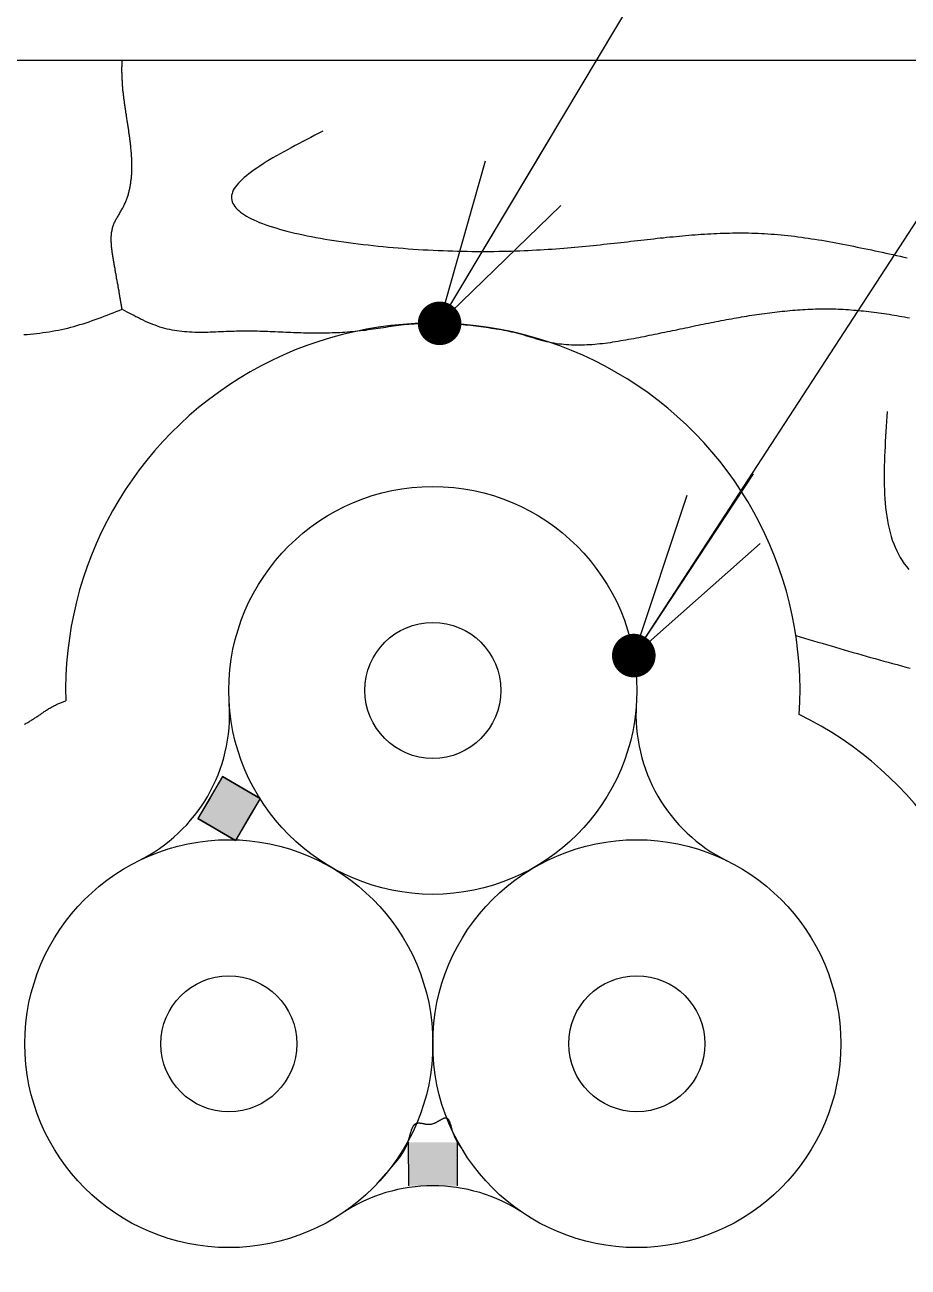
# Model space of a CAD drawing. Extents: x 443 to 1217, y -1921 to -677.
# Drawn here: x 695.22 to 705.76, y -884.67 to -869.84 of the extents above; entities that cross this region are included whole.
import ezdxf

# ---------------------------------------------------------------- set-up
doc = ezdxf.new("R2010")
doc.units = 0
doc.header["$MEASUREMENT"] = 0
doc.layers.get('0').update_dxf_attribs({"linetype": 'CONTINUOUS'})
for name, color, linetype in [('1', 7, 'CONTINUOUS'), ('3', 8, 'CONTINUOUS'), ('5', 7, 'CONTINUOUS'), ('6', 7, 'CONTINUOUS')]:
    doc.layers.add(name, color=color, linetype=linetype)

msp = doc.modelspace()

# ---------------------------------------------------------------- linework, layer by layer
at = {"color": 7, "linetype": 'Continuous'}
for p, q in [((700.171, -873.406), (713.066, -851.784)), ((702.489, -877.373), (714.193, -859.382))]:
    msp.add_line(p, q, dxfattribs=at)
at = {"color": 0}
for p, q in [((700.171, -873.406), (701.501, -871.176)), ((700.171, -873.406), (700.72, -871.466)), ((700.171, -873.406), (701.617, -872.001)), ((702.489, -877.373), (703.918, -875.204)), ((702.489, -877.373), (703.125, -875.459)), ((702.489, -877.373), (703.996, -876.033))]:
    msp.add_line(p, q, dxfattribs=at)
at = {"color": 0, "const_width": 0.26}
for points in [[(700.041, -873.404, 1), (700.301, -873.408, 1), (700.041, -873.404)], [(702.359, -877.365, 1), (702.619, -877.38, 1), (702.359, -877.365)]]:
    msp.add_lwpolyline(points, format="xyb", dxfattribs=at)
at = {"layer": '1', "color": 7}
for p, q in [((696.381, -870.28), (696.382, -870.268)), ((696.379, -870.35), (696.381, -870.338)), ((696.379, -870.362), (696.379, -870.35)), ((696.379, -870.374), (696.379, -870.362)), ((696.379, -870.386), (696.379, -870.374)), ((696.379, -870.397), (696.379, -870.386)), ((696.379, -870.409), (696.379, -870.397)), ((696.381, -870.421), (696.379, -870.409)), ((696.381, -870.291), (696.381, -870.28)), ((696.381, -870.303), (696.381, -870.291)), ((696.381, -870.315), (696.381, -870.303)), ((696.381, -870.327), (696.381, -870.315)), ((696.381, -870.338), (696.381, -870.327)), ((696.381, -870.433), (696.381, -870.421)), ((696.381, -870.445), (696.381, -870.433)), ((696.381, -870.457), (696.381, -870.445)), ((696.382, -870.469), (696.381, -870.457)), ((696.382, -870.48), (696.382, -870.469)), ((696.382, -870.492), (696.382, -870.48)), ((696.383, -870.504), (696.382, -870.492)), ((696.384, -870.516), (696.383, -870.504)), ((696.384, -870.528), (696.384, -870.516)), ((696.385, -870.54), (696.384, -870.528)), ((696.386, -870.552), (696.385, -870.54)), ((696.387, -870.564), (696.386, -870.552)), ((696.387, -870.576), (696.387, -870.564)), ((696.388, -870.588), (696.387, -870.576)), ((696.389, -870.6), (696.388, -870.588)), ((696.39, -870.613), (696.389, -870.6)), ((696.391, -870.625), (696.39, -870.613)), ((696.394, -870.637), (696.391, -870.625)), ((696.395, -870.649), (696.394, -870.637)), ((696.396, -870.661), (696.395, -870.649)), ((696.397, -870.673), (696.396, -870.661)), ((696.399, -870.685), (696.397, -870.673)), ((696.4, -870.697), (696.399, -870.685)), ((696.401, -870.71), (696.4, -870.697)), ((696.403, -870.722), (696.401, -870.71)), ((696.405, -870.734), (696.403, -870.722)), ((696.407, -870.746), (696.405, -870.734)), ((696.408, -870.758), (696.407, -870.746)), ((696.41, -870.771), (696.408, -870.758)), ((696.411, -870.783), (696.41, -870.771)), ((696.413, -870.795), (696.411, -870.783)), ((696.414, -870.807), (696.413, -870.795)), ((696.417, -870.819), (696.414, -870.807)), ((696.419, -870.832), (696.417, -870.819)), ((696.42, -870.844), (696.419, -870.832)), ((696.422, -870.856), (696.42, -870.844)), ((696.424, -870.868), (696.422, -870.856)), ((696.425, -870.881), (696.424, -870.868)), ((696.427, -870.893), (696.425, -870.881)), ((696.43, -870.905), (696.427, -870.893)), ((696.432, -870.917), (696.43, -870.905)), ((696.433, -870.93), (696.432, -870.917)), ((696.435, -870.942), (696.433, -870.93)), ((696.437, -870.954), (696.435, -870.942)), ((696.439, -870.966), (696.437, -870.954)), ((696.44, -870.979), (696.439, -870.966)), ((696.443, -870.991), (696.44, -870.979)), ((696.445, -871.003), (696.443, -870.991)), ((696.447, -871.016), (696.445, -871.003)), ((696.448, -871.028), (696.447, -871.016)), ((696.45, -871.04), (696.448, -871.028)), ((696.452, -871.052), (696.45, -871.04)), ((696.455, -871.065), (696.452, -871.052)), ((696.456, -871.077), (696.455, -871.065)), ((696.458, -871.089), (696.456, -871.077)), ((696.46, -871.101), (696.458, -871.089)), ((696.461, -871.114), (696.46, -871.101)), ((696.463, -871.126), (696.461, -871.114)), ((696.466, -871.138), (696.463, -871.126)), ((696.467, -871.15), (696.466, -871.138)), ((696.469, -871.162), (696.467, -871.15)), ((696.47, -871.175), (696.469, -871.162)), ((698.683, -871.161), (698.635, -871.186)), ((698.731, -871.136), (698.683, -871.161)), ((698.779, -871.111), (698.731, -871.136)), ((696.472, -871.187), (696.47, -871.175)), ((696.473, -871.199), (696.472, -871.187)), ((696.475, -871.211), (696.473, -871.199)), ((696.476, -871.223), (696.475, -871.211)), ((696.479, -871.236), (696.476, -871.223)), ((696.48, -871.248), (696.479, -871.236)), ((696.481, -871.26), (696.48, -871.248)), ((696.482, -871.272), (696.481, -871.26)), ((696.484, -871.284), (696.482, -871.272)), ((696.485, -871.296), (696.484, -871.284)), ((696.486, -871.308), (696.485, -871.296)), ((696.487, -871.32), (696.486, -871.308)), ((698.4, -871.31), (698.354, -871.334)), ((698.446, -871.285), (698.4, -871.31)), ((698.493, -871.26), (698.446, -871.285)), ((698.539, -871.235), (698.493, -871.26)), ((698.587, -871.211), (698.539, -871.235)), ((698.635, -871.186), (698.587, -871.211)), ((696.488, -871.333), (696.487, -871.32)), ((696.49, -871.345), (696.488, -871.333)), ((696.491, -871.357), (696.49, -871.345)), ((696.492, -871.369), (696.491, -871.357)), ((696.493, -871.381), (696.492, -871.369)), ((696.494, -871.393), (696.493, -871.381)), ((696.494, -871.405), (696.494, -871.393)), ((696.495, -871.417), (696.494, -871.405)), ((696.496, -871.429), (696.495, -871.417)), ((696.496, -871.441), (696.496, -871.429)), ((696.497, -871.453), (696.496, -871.441)), ((696.497, -871.464), (696.497, -871.453)), ((698.141, -871.456), (698.101, -871.48)), ((698.182, -871.432), (698.141, -871.456)), ((698.223, -871.408), (698.182, -871.432)), ((698.266, -871.384), (698.223, -871.408)), ((698.31, -871.359), (698.266, -871.384)), ((698.354, -871.334), (698.31, -871.359)), ((696.496, -871.618), (696.497, -871.606)), ((696.498, -871.476), (696.497, -871.464)), ((696.497, -871.594), (696.498, -871.583)), ((696.497, -871.606), (696.497, -871.594)), ((696.498, -871.488), (696.498, -871.476)), ((696.498, -871.5), (696.498, -871.488)), ((696.498, -871.512), (696.498, -871.5)), ((696.498, -871.524), (696.498, -871.512)), ((696.498, -871.536), (696.498, -871.524)), ((696.498, -871.547), (696.498, -871.536)), ((696.498, -871.559), (696.498, -871.547)), ((696.498, -871.571), (696.498, -871.559)), ((696.498, -871.583), (696.498, -871.571)), ((697.925, -871.598), (697.894, -871.622)), ((697.956, -871.575), (697.925, -871.598)), ((697.991, -871.552), (697.956, -871.575)), ((698.026, -871.528), (697.991, -871.552)), ((698.063, -871.504), (698.026, -871.528)), ((698.101, -871.48), (698.063, -871.504)), ((696.479, -871.766), (696.481, -871.755)), ((696.481, -871.755), (696.483, -871.743)), ((696.483, -871.743), (696.484, -871.732)), ((696.484, -871.732), (696.486, -871.72)), ((696.486, -871.72), (696.487, -871.709)), ((696.487, -871.709), (696.49, -871.698)), ((696.49, -871.698), (696.491, -871.686)), ((696.491, -871.686), (696.492, -871.675)), ((696.492, -871.675), (696.493, -871.663)), ((696.493, -871.663), (696.494, -871.651)), ((696.494, -871.651), (696.495, -871.64)), ((696.495, -871.64), (696.496, -871.628)), ((696.496, -871.628), (696.496, -871.618)), ((697.75, -871.755), (697.734, -871.776)), ((697.769, -871.733), (697.75, -871.755)), ((697.79, -871.711), (697.769, -871.733)), ((697.813, -871.69), (697.79, -871.711)), ((697.838, -871.667), (697.813, -871.69)), ((697.865, -871.644), (697.838, -871.667)), ((697.894, -871.622), (697.865, -871.644)), ((696.442, -871.909), (696.445, -871.898)), ((696.445, -871.898), (696.448, -871.887)), ((696.448, -871.887), (696.452, -871.876)), ((696.452, -871.876), (696.456, -871.865)), ((696.456, -871.865), (696.458, -871.854)), ((696.458, -871.854), (696.461, -871.843)), ((696.461, -871.843), (696.464, -871.832)), ((696.464, -871.832), (696.467, -871.821)), ((696.467, -871.821), (696.47, -871.81)), ((696.47, -871.81), (696.472, -871.8)), ((696.472, -871.8), (696.474, -871.788)), ((696.474, -871.788), (696.476, -871.777)), ((696.476, -871.777), (696.479, -871.766)), ((697.688, -871.879), (697.686, -871.899)), ((697.686, -871.899), (697.687, -871.917)), ((697.693, -871.858), (697.688, -871.879)), ((697.699, -871.839), (697.693, -871.858)), ((697.708, -871.818), (697.699, -871.839)), ((697.72, -871.797), (697.708, -871.818)), ((697.734, -871.776), (697.72, -871.797)), ((696.374, -872.056), (696.379, -872.046)), ((696.379, -872.046), (696.385, -872.036)), ((696.385, -872.036), (696.391, -872.025)), ((696.391, -872.025), (696.396, -872.015)), ((696.396, -872.015), (696.401, -872.004)), ((696.401, -872.004), (696.407, -871.994)), ((696.407, -871.994), (696.411, -871.984)), ((696.411, -871.984), (696.417, -871.973)), ((696.417, -871.973), (696.421, -871.962)), ((696.421, -871.962), (696.425, -871.952)), ((696.425, -871.952), (696.43, -871.941)), ((696.43, -871.941), (696.434, -871.93)), ((696.434, -871.93), (696.437, -871.919)), ((696.437, -871.919), (696.442, -871.909)), ((697.687, -871.917), (697.691, -871.937)), ((697.691, -871.937), (697.696, -871.955)), ((697.696, -871.955), (697.704, -871.974)), ((697.704, -871.974), (697.713, -871.992)), ((697.713, -871.992), (697.725, -872.01)), ((697.725, -872.01), (697.74, -872.027)), ((697.74, -872.027), (697.756, -872.045)), ((697.756, -872.045), (697.774, -872.061)), ((696.287, -872.21), (696.291, -872.2)), ((696.291, -872.2), (696.297, -872.189)), ((696.297, -872.189), (696.302, -872.179)), ((696.302, -872.179), (696.308, -872.168)), ((696.308, -872.168), (696.313, -872.158)), ((696.313, -872.158), (696.32, -872.147)), ((696.32, -872.147), (696.325, -872.137)), ((696.325, -872.137), (696.332, -872.128)), ((696.332, -872.128), (696.337, -872.117)), ((696.337, -872.117), (696.344, -872.107)), ((696.344, -872.107), (696.35, -872.097)), ((696.35, -872.097), (696.355, -872.086)), ((696.355, -872.086), (696.362, -872.076)), ((696.362, -872.076), (696.367, -872.067)), ((696.367, -872.067), (696.374, -872.056)), ((697.774, -872.061), (697.795, -872.079)), ((697.795, -872.079), (697.817, -872.095)), ((697.817, -872.095), (697.841, -872.111)), ((697.841, -872.111), (697.867, -872.127)), ((697.867, -872.127), (697.894, -872.142)), ((697.894, -872.142), (697.924, -872.157)), ((697.924, -872.157), (697.955, -872.172)), ((697.955, -872.172), (697.988, -872.186)), ((697.988, -872.186), (698.022, -872.201)), ((698.022, -872.201), (698.058, -872.215)), ((696.253, -872.355), (696.254, -872.343)), ((696.254, -872.343), (696.255, -872.333)), ((696.255, -872.333), (696.256, -872.321)), ((696.256, -872.321), (696.258, -872.31)), ((696.258, -872.31), (696.261, -872.298)), ((696.261, -872.298), (696.263, -872.287)), ((696.263, -872.287), (696.265, -872.276)), ((696.265, -872.276), (696.268, -872.265)), ((696.268, -872.265), (696.272, -872.254)), ((696.272, -872.254), (696.275, -872.242)), ((696.275, -872.242), (696.278, -872.231)), ((696.278, -872.231), (696.282, -872.221)), ((696.282, -872.221), (696.287, -872.21)), ((698.058, -872.215), (698.095, -872.229)), ((698.095, -872.229), (698.134, -872.242)), ((698.134, -872.242), (698.174, -872.255)), ((698.174, -872.255), (698.216, -872.268)), ((698.216, -872.268), (698.258, -872.281)), ((698.258, -872.281), (698.303, -872.293)), ((698.303, -872.293), (698.348, -872.305)), ((698.348, -872.305), (698.395, -872.317)), ((698.395, -872.317), (698.443, -872.328)), ((698.443, -872.328), (698.49, -872.339)), ((698.49, -872.339), (698.541, -872.35)), ((698.541, -872.35), (698.592, -872.361)), ((703.183, -872.351), (703.22, -872.349)), ((703.22, -872.349), (703.257, -872.346)), ((703.257, -872.346), (703.295, -872.343)), ((703.295, -872.343), (703.333, -872.34)), ((703.333, -872.34), (703.37, -872.338)), ((703.37, -872.338), (703.407, -872.336)), ((703.407, -872.336), (703.445, -872.335)), ((703.445, -872.335), (703.482, -872.333)), ((703.482, -872.333), (703.519, -872.331)), ((703.519, -872.331), (703.557, -872.329)), ((703.557, -872.329), (703.594, -872.328)), ((703.594, -872.328), (703.632, -872.328)), ((703.632, -872.328), (703.669, -872.327)), ((703.669, -872.327), (703.707, -872.327)), ((703.707, -872.327), (703.746, -872.326)), ((703.746, -872.326), (703.783, -872.327)), ((703.783, -872.327), (703.821, -872.327)), ((703.821, -872.327), (703.859, -872.327)), ((703.859, -872.327), (703.897, -872.328)), ((703.897, -872.328), (703.935, -872.329)), ((703.935, -872.329), (703.973, -872.331)), ((703.973, -872.331), (704.013, -872.333)), ((704.013, -872.333), (704.051, -872.335)), ((704.051, -872.335), (704.09, -872.337)), ((704.09, -872.337), (704.129, -872.34)), ((704.129, -872.34), (704.168, -872.342)), ((704.168, -872.342), (704.208, -872.346)), ((704.208, -872.346), (704.247, -872.35)), ((704.247, -872.35), (704.287, -872.353)), ((696.251, -872.39), (696.252, -872.379)), ((696.251, -872.402), (696.251, -872.39)), ((696.251, -872.414), (696.251, -872.402)), ((696.252, -872.426), (696.251, -872.414)), ((696.252, -872.367), (696.253, -872.355)), ((696.252, -872.379), (696.252, -872.367)), ((696.252, -872.438), (696.252, -872.426)), ((696.253, -872.45), (696.252, -872.438)), ((696.253, -872.462), (696.253, -872.45)), ((696.254, -872.474), (696.253, -872.462)), ((696.255, -872.486), (696.254, -872.474)), ((696.256, -872.498), (696.255, -872.486)), ((696.257, -872.51), (696.256, -872.498)), ((698.592, -872.361), (698.643, -872.371)), ((698.643, -872.371), (698.695, -872.38)), ((698.695, -872.38), (698.749, -872.39)), ((698.749, -872.39), (698.803, -872.4)), ((698.803, -872.4), (698.858, -872.409)), ((698.858, -872.409), (698.913, -872.418)), ((698.913, -872.418), (698.97, -872.426)), ((698.97, -872.426), (699.027, -872.434)), ((699.027, -872.434), (699.083, -872.443)), ((699.083, -872.443), (699.141, -872.45)), ((699.141, -872.45), (699.2, -872.457)), ((699.2, -872.457), (699.259, -872.464)), ((699.259, -872.464), (699.318, -872.471)), ((699.318, -872.471), (699.376, -872.477)), ((699.376, -872.477), (699.436, -872.484)), ((699.436, -872.484), (699.496, -872.489)), ((699.496, -872.489), (699.556, -872.495)), ((699.556, -872.495), (699.616, -872.5)), ((701.741, -872.5), (701.785, -872.497)), ((701.785, -872.497), (701.83, -872.493)), ((701.83, -872.493), (701.873, -872.489)), ((701.873, -872.489), (701.916, -872.485)), ((701.916, -872.485), (701.959, -872.481)), ((701.959, -872.481), (702.002, -872.476)), ((702.002, -872.476), (702.044, -872.472)), ((702.044, -872.472), (702.087, -872.468)), ((702.087, -872.468), (702.128, -872.463)), ((702.128, -872.463), (702.17, -872.459)), ((702.17, -872.459), (702.211, -872.455)), ((702.211, -872.455), (702.253, -872.45)), ((702.253, -872.45), (702.293, -872.445)), ((702.293, -872.445), (702.333, -872.44)), ((702.333, -872.44), (702.374, -872.436)), ((702.374, -872.436), (702.414, -872.432)), ((702.414, -872.432), (702.454, -872.427)), ((702.454, -872.427), (702.493, -872.423)), ((702.493, -872.423), (702.533, -872.418)), ((702.533, -872.418), (702.572, -872.413)), ((702.572, -872.413), (702.611, -872.409)), ((702.611, -872.409), (702.65, -872.404)), ((702.65, -872.404), (702.69, -872.4)), ((702.69, -872.4), (702.728, -872.396)), ((702.728, -872.396), (702.766, -872.391)), ((702.766, -872.391), (702.805, -872.387)), ((702.805, -872.387), (702.843, -872.384)), ((702.843, -872.384), (702.881, -872.379)), ((702.881, -872.379), (702.92, -872.375)), ((702.92, -872.375), (702.957, -872.372)), ((702.957, -872.372), (702.995, -872.368)), ((702.995, -872.368), (703.033, -872.364)), ((703.033, -872.364), (703.07, -872.361)), ((703.07, -872.361), (703.108, -872.358)), ((703.108, -872.358), (703.145, -872.354)), ((703.145, -872.354), (703.183, -872.351)), ((704.287, -872.353), (704.326, -872.358)), ((704.326, -872.358), (704.367, -872.362)), ((704.367, -872.362), (704.407, -872.367)), ((704.407, -872.367), (704.447, -872.372)), ((704.447, -872.372), (704.489, -872.377)), ((704.489, -872.377), (704.529, -872.384)), ((704.529, -872.384), (704.571, -872.389)), ((704.571, -872.389), (704.611, -872.396)), ((704.611, -872.396), (704.652, -872.402)), ((704.652, -872.402), (704.694, -872.409)), ((704.694, -872.409), (704.735, -872.415)), ((704.735, -872.415), (704.777, -872.423)), ((704.777, -872.423), (704.818, -872.43)), ((704.818, -872.43), (704.86, -872.437)), ((704.86, -872.437), (704.902, -872.445)), ((704.902, -872.445), (704.944, -872.452)), ((704.944, -872.452), (704.986, -872.461)), ((704.986, -872.461), (705.028, -872.469)), ((705.028, -872.469), (705.071, -872.477)), ((705.071, -872.477), (705.113, -872.486)), ((705.113, -872.486), (705.155, -872.495)), ((705.155, -872.495), (705.197, -872.504)), ((696.26, -872.523), (696.257, -872.51)), ((696.261, -872.535), (696.26, -872.523)), ((696.263, -872.547), (696.261, -872.535)), ((696.264, -872.559), (696.263, -872.547)), ((696.266, -872.571), (696.264, -872.559)), ((696.267, -872.583), (696.266, -872.571)), ((696.269, -872.595), (696.267, -872.583)), ((696.272, -872.608), (696.269, -872.595)), ((696.274, -872.62), (696.272, -872.608)), ((696.276, -872.632), (696.274, -872.62)), ((696.278, -872.644), (696.276, -872.632)), ((696.28, -872.656), (696.278, -872.644)), ((699.616, -872.5), (699.676, -872.506)), ((699.676, -872.506), (699.736, -872.51)), ((699.736, -872.51), (699.796, -872.515)), ((699.796, -872.515), (699.856, -872.519)), ((699.856, -872.519), (699.916, -872.523)), ((699.916, -872.523), (699.976, -872.527)), ((699.976, -872.527), (700.036, -872.53)), ((700.036, -872.53), (700.095, -872.533)), ((700.095, -872.533), (700.154, -872.535)), ((700.154, -872.535), (700.212, -872.538)), ((700.212, -872.538), (700.271, -872.541)), ((700.271, -872.541), (700.329, -872.542)), ((700.329, -872.542), (700.386, -872.544)), ((700.386, -872.544), (700.442, -872.545)), ((700.442, -872.545), (700.499, -872.546)), ((700.499, -872.546), (700.555, -872.547)), ((700.555, -872.547), (700.609, -872.547)), ((700.609, -872.547), (700.664, -872.547)), ((700.664, -872.547), (700.717, -872.547)), ((700.717, -872.547), (700.77, -872.547)), ((700.77, -872.547), (700.824, -872.547)), ((700.824, -872.547), (700.876, -872.546)), ((700.876, -872.546), (700.928, -872.545)), ((700.928, -872.545), (700.98, -872.544)), ((700.98, -872.544), (701.03, -872.543)), ((701.03, -872.543), (701.081, -872.541)), ((701.081, -872.541), (701.13, -872.54)), ((701.13, -872.54), (701.18, -872.537)), ((701.18, -872.537), (701.229, -872.535)), ((701.229, -872.535), (701.277, -872.533)), ((701.277, -872.533), (701.326, -872.53)), ((701.326, -872.53), (701.373, -872.528)), ((701.373, -872.528), (701.421, -872.524)), ((701.421, -872.524), (701.468, -872.521)), ((701.468, -872.521), (701.515, -872.519)), ((701.515, -872.519), (701.56, -872.516)), ((701.56, -872.516), (701.606, -872.511)), ((701.606, -872.511), (701.652, -872.508)), ((701.652, -872.508), (701.697, -872.505)), ((701.697, -872.505), (701.741, -872.5)), ((705.197, -872.504), (705.24, -872.512)), ((705.24, -872.512), (705.283, -872.521)), ((705.283, -872.521), (705.326, -872.53)), ((705.326, -872.53), (705.368, -872.54)), ((705.368, -872.54), (705.411, -872.548)), ((705.411, -872.548), (705.453, -872.558)), ((705.453, -872.558), (705.497, -872.567)), ((705.497, -872.567), (705.539, -872.577)), ((705.539, -872.577), (705.582, -872.586)), ((705.582, -872.586), (705.626, -872.595)), ((705.626, -872.595), (705.668, -872.605)), ((705.668, -872.605), (705.712, -872.615)), ((705.712, -872.615), (705.754, -872.625)), ((696.281, -872.668), (696.28, -872.656)), ((696.284, -872.68), (696.281, -872.668)), ((696.286, -872.692), (696.284, -872.68)), ((696.288, -872.704), (696.286, -872.692)), ((696.29, -872.716), (696.288, -872.704)), ((696.292, -872.728), (696.29, -872.716)), ((696.294, -872.74), (696.292, -872.728)), ((696.297, -872.752), (696.294, -872.74)), ((696.299, -872.764), (696.297, -872.752)), ((696.3, -872.775), (696.299, -872.764)), ((696.302, -872.787), (696.3, -872.775)), ((696.304, -872.799), (696.302, -872.787)), ((696.306, -872.811), (696.304, -872.799)), ((696.309, -872.823), (696.306, -872.811)), ((696.311, -872.834), (696.309, -872.823)), ((696.313, -872.846), (696.311, -872.834)), ((696.315, -872.858), (696.313, -872.846)), ((696.316, -872.87), (696.315, -872.858)), ((696.318, -872.881), (696.316, -872.87)), ((696.321, -872.893), (696.318, -872.881)), ((696.323, -872.905), (696.321, -872.893)), ((696.325, -872.916), (696.323, -872.905)), ((696.327, -872.928), (696.325, -872.916)), ((696.329, -872.94), (696.327, -872.928)), ((696.332, -872.95), (696.329, -872.94)), ((696.333, -872.962), (696.332, -872.95)), ((696.335, -872.973), (696.333, -872.962)), ((696.337, -872.985), (696.335, -872.973)), ((696.339, -872.996), (696.337, -872.985)), ((696.341, -873.008), (696.339, -872.996)), ((696.344, -873.019), (696.341, -873.008)), ((696.345, -873.031), (696.344, -873.019)), ((696.347, -873.043), (696.345, -873.031)), ((696.349, -873.054), (696.347, -873.043)), ((696.351, -873.066), (696.349, -873.054)), ((696.353, -873.077), (696.351, -873.066)), ((696.355, -873.089), (696.353, -873.077)), ((696.358, -873.1), (696.355, -873.089)), ((696.346, -873.251), (696.382, -873.236)), ((696.359, -873.111), (696.358, -873.1)), ((696.361, -873.123), (696.359, -873.111)), ((696.363, -873.134), (696.361, -873.123)), ((696.365, -873.146), (696.363, -873.134)), ((696.367, -873.156), (696.365, -873.146)), ((696.37, -873.168), (696.367, -873.156)), ((696.371, -873.179), (696.37, -873.168)), ((696.373, -873.191), (696.371, -873.179)), ((696.375, -873.202), (696.373, -873.191)), ((696.377, -873.214), (696.375, -873.202)), ((696.379, -873.225), (696.377, -873.214)), ((696.382, -873.236), (696.379, -873.225)), ((696.382, -873.236), (696.409, -873.251)), ((704.504, -873.241), (704.535, -873.24)), ((704.535, -873.24), (704.565, -873.238)), ((704.565, -873.238), (704.595, -873.237)), ((704.595, -873.237), (704.625, -873.236)), ((704.625, -873.236), (704.656, -873.235)), ((704.656, -873.235), (704.686, -873.234)), ((704.686, -873.234), (704.717, -873.234)), ((704.717, -873.234), (704.747, -873.234)), ((704.747, -873.234), (704.777, -873.233)), ((704.777, -873.233), (704.807, -873.234)), ((704.807, -873.234), (704.838, -873.234)), ((704.838, -873.234), (704.868, -873.234)), ((704.868, -873.234), (704.899, -873.235)), ((704.899, -873.235), (704.929, -873.236)), ((704.929, -873.236), (704.959, -873.237)), ((704.959, -873.237), (704.989, -873.238)), ((704.989, -873.238), (705.02, -873.24)), ((705.02, -873.24), (705.05, -873.243)), ((695.951, -873.399), (695.987, -873.387)), ((695.987, -873.387), (696.023, -873.374)), ((696.023, -873.374), (696.059, -873.362)), ((696.059, -873.362), (696.095, -873.348)), ((696.095, -873.348), (696.131, -873.335)), ((696.131, -873.335), (696.167, -873.322)), ((696.167, -873.322), (696.203, -873.308)), ((696.203, -873.308), (696.239, -873.294)), ((696.239, -873.294), (696.274, -873.28)), ((696.274, -873.28), (696.31, -873.265)), ((696.31, -873.265), (696.346, -873.251)), ((696.409, -873.251), (696.436, -873.267)), ((696.436, -873.267), (696.463, -873.282)), ((696.463, -873.282), (696.492, -873.296)), ((696.492, -873.296), (696.519, -873.31)), ((696.519, -873.31), (696.546, -873.325)), ((696.546, -873.325), (696.575, -873.338)), ((696.575, -873.338), (696.602, -873.353)), ((696.602, -873.353), (696.63, -873.366)), ((696.63, -873.366), (696.658, -873.379)), ((696.658, -873.379), (696.686, -873.392)), ((703.442, -873.392), (703.472, -873.385)), ((703.472, -873.385), (703.503, -873.38)), ((703.503, -873.38), (703.533, -873.374)), ((703.533, -873.374), (703.564, -873.368)), ((703.564, -873.368), (703.594, -873.362)), ((703.594, -873.362), (703.625, -873.357)), ((703.625, -873.357), (703.655, -873.352)), ((703.655, -873.352), (703.686, -873.346)), ((703.686, -873.346), (703.716, -873.341)), ((703.716, -873.341), (703.746, -873.335)), ((703.746, -873.335), (703.776, -873.33)), ((703.776, -873.33), (703.807, -873.325)), ((703.807, -873.325), (703.837, -873.32)), ((703.837, -873.32), (703.868, -873.314)), ((703.868, -873.314), (703.898, -873.31)), ((703.898, -873.31), (703.929, -873.306)), ((703.929, -873.306), (703.958, -873.3)), ((703.958, -873.3), (703.989, -873.296)), ((703.989, -873.296), (704.019, -873.292)), ((704.019, -873.292), (704.05, -873.287)), ((704.05, -873.287), (704.08, -873.284)), ((704.08, -873.284), (704.111, -873.28)), ((704.111, -873.28), (704.14, -873.276)), ((704.14, -873.276), (704.171, -873.272)), ((704.171, -873.272), (704.201, -873.269)), ((704.201, -873.269), (704.232, -873.265)), ((704.232, -873.265), (704.262, -873.262)), ((704.262, -873.262), (704.292, -873.259)), ((704.292, -873.259), (704.322, -873.256)), ((704.322, -873.256), (704.353, -873.253)), ((704.353, -873.253), (704.383, -873.25)), ((704.383, -873.25), (704.414, -873.248)), ((704.414, -873.248), (704.443, -873.246)), ((704.443, -873.246), (704.474, -873.244)), ((704.474, -873.244), (704.504, -873.241)), ((705.05, -873.243), (705.081, -873.245)), ((705.081, -873.245), (705.111, -873.247)), ((705.111, -873.247), (705.142, -873.249)), ((705.142, -873.249), (705.172, -873.251)), ((705.172, -873.251), (705.203, -873.255)), ((705.203, -873.255), (705.232, -873.258)), ((705.232, -873.258), (705.263, -873.261)), ((705.263, -873.261), (705.293, -873.264)), ((705.293, -873.264), (705.324, -873.269)), ((705.324, -873.269), (705.354, -873.272)), ((705.354, -873.272), (705.385, -873.276)), ((705.385, -873.276), (705.415, -873.281)), ((705.415, -873.281), (705.446, -873.285)), ((705.446, -873.285), (705.476, -873.289)), ((705.476, -873.289), (705.507, -873.294)), ((705.507, -873.294), (705.537, -873.298)), ((705.537, -873.298), (705.568, -873.304)), ((705.568, -873.304), (705.598, -873.309)), ((705.598, -873.309), (705.629, -873.313)), ((705.629, -873.313), (705.659, -873.319)), ((705.659, -873.319), (705.69, -873.324)), ((705.69, -873.324), (705.72, -873.33)), ((705.72, -873.33), (705.751, -873.335)), ((705.751, -873.335), (705.781, -873.342)), ((695.247, -873.539), (695.284, -873.535)), ((695.284, -873.535), (695.322, -873.531)), ((695.322, -873.531), (695.36, -873.527)), ((695.36, -873.527), (695.398, -873.523)), ((695.398, -873.523), (695.436, -873.517)), ((695.436, -873.517), (695.473, -873.513)), ((695.473, -873.513), (695.51, -873.506)), ((695.51, -873.506), (695.547, -873.5)), ((695.547, -873.5), (695.585, -873.493)), ((695.585, -873.493), (695.622, -873.487)), ((695.622, -873.487), (695.659, -873.479)), ((695.659, -873.479), (695.695, -873.47)), ((695.695, -873.47), (695.732, -873.462)), ((695.732, -873.462), (695.769, -873.453)), ((695.769, -873.453), (695.805, -873.443)), ((695.805, -873.443), (695.842, -873.433)), ((695.842, -873.433), (695.878, -873.422)), ((695.878, -873.422), (695.915, -873.411)), ((695.915, -873.411), (695.951, -873.399)), ((696.686, -873.392), (696.714, -873.404)), ((696.714, -873.404), (696.742, -873.415)), ((696.742, -873.415), (696.771, -873.426)), ((696.771, -873.426), (696.8, -873.437)), ((696.8, -873.437), (696.828, -873.446)), ((696.828, -873.446), (696.858, -873.455)), ((696.858, -873.455), (696.886, -873.463)), ((696.886, -873.463), (696.916, -873.47)), ((696.916, -873.47), (696.945, -873.477)), ((696.945, -873.477), (696.975, -873.482)), ((696.975, -873.482), (697.005, -873.488)), ((697.005, -873.488), (697.034, -873.492)), ((697.034, -873.492), (697.065, -873.496)), ((697.065, -873.496), (697.095, -873.5)), ((697.095, -873.5), (697.126, -873.503)), ((697.126, -873.503), (697.155, -873.505)), ((697.155, -873.505), (697.187, -873.506)), ((697.187, -873.506), (697.218, -873.508)), ((697.218, -873.508), (697.248, -873.51)), ((697.248, -873.51), (697.279, -873.51)), ((697.279, -873.51), (697.31, -873.51)), ((697.31, -873.51), (697.341, -873.51)), ((697.341, -873.51), (697.372, -873.51)), ((697.372, -873.51), (697.403, -873.51)), ((697.403, -873.51), (697.434, -873.508)), ((697.434, -873.508), (697.466, -873.507)), ((697.466, -873.507), (697.497, -873.506)), ((697.497, -873.506), (697.528, -873.505)), ((697.528, -873.505), (697.56, -873.504)), ((697.56, -873.504), (697.591, -873.503)), ((697.591, -873.503), (697.622, -873.501)), ((697.622, -873.501), (697.653, -873.5)), ((697.653, -873.5), (697.685, -873.499)), ((697.685, -873.499), (697.717, -873.498)), ((697.717, -873.498), (697.747, -873.496)), ((697.747, -873.496), (697.779, -873.496)), ((697.779, -873.496), (697.809, -873.495)), ((697.809, -873.495), (697.841, -873.495)), ((697.841, -873.495), (697.871, -873.495)), ((697.871, -873.495), (697.903, -873.495)), ((697.903, -873.495), (697.934, -873.495)), ((697.934, -873.495), (697.965, -873.496)), ((697.965, -873.496), (697.996, -873.496)), ((697.996, -873.496), (698.026, -873.498)), ((698.026, -873.498), (698.058, -873.499)), ((698.058, -873.499), (698.088, -873.5)), ((698.088, -873.5), (698.119, -873.501)), ((698.119, -873.501), (698.149, -873.502)), ((698.149, -873.502), (698.18, -873.503)), ((698.18, -873.503), (698.21, -873.504)), ((698.21, -873.504), (698.242, -873.506)), ((698.242, -873.506), (698.272, -873.507)), ((698.272, -873.507), (698.303, -873.508)), ((698.303, -873.508), (698.334, -873.51)), ((698.334, -873.51), (698.364, -873.512)), ((698.364, -873.512), (698.395, -873.513)), ((698.395, -873.513), (698.425, -873.514)), ((698.425, -873.514), (698.457, -873.515)), ((698.457, -873.515), (698.487, -873.516)), ((698.487, -873.516), (698.518, -873.517)), ((698.518, -873.517), (698.548, -873.518)), ((698.548, -873.518), (698.579, -873.518)), ((698.579, -873.518), (698.61, -873.519)), ((698.61, -873.519), (698.641, -873.519)), ((698.641, -873.519), (698.671, -873.52)), ((698.671, -873.52), (698.702, -873.52)), ((698.702, -873.52), (698.733, -873.52)), ((698.733, -873.52), (698.764, -873.52)), ((698.764, -873.52), (698.795, -873.519)), ((698.795, -873.519), (698.825, -873.519)), ((698.825, -873.519), (698.857, -873.518)), ((698.857, -873.518), (698.887, -873.517)), ((698.887, -873.517), (698.918, -873.516)), ((698.918, -873.516), (698.948, -873.515)), ((698.948, -873.515), (698.98, -873.514)), ((698.98, -873.514), (699.01, -873.512)), ((699.01, -873.512), (699.041, -873.51)), ((699.041, -873.51), (699.071, -873.507)), ((699.071, -873.507), (699.103, -873.505)), ((699.103, -873.505), (699.133, -873.502)), ((699.133, -873.502), (699.164, -873.5)), ((699.164, -873.5), (699.194, -873.496)), ((699.194, -873.496), (699.225, -873.493)), ((699.225, -873.493), (699.256, -873.489)), ((699.256, -873.489), (699.286, -873.486)), ((699.286, -873.486), (699.317, -873.481)), ((699.317, -873.481), (699.347, -873.477)), ((699.347, -873.477), (699.378, -873.472)), ((699.378, -873.472), (699.408, -873.468)), ((699.408, -873.468), (699.439, -873.464)), ((699.439, -873.464), (699.469, -873.458)), ((699.469, -873.458), (699.5, -873.454)), ((699.5, -873.454), (699.53, -873.45)), ((699.53, -873.45), (699.561, -873.445)), ((699.561, -873.445), (699.591, -873.441)), ((699.591, -873.441), (699.622, -873.437)), ((699.622, -873.437), (699.652, -873.432)), ((699.652, -873.432), (699.683, -873.429)), ((699.683, -873.429), (699.713, -873.425)), ((699.713, -873.425), (699.744, -873.421)), ((699.744, -873.421), (699.774, -873.418)), ((699.774, -873.418), (699.805, -873.416)), ((699.805, -873.416), (699.835, -873.414)), ((699.835, -873.414), (699.866, -873.411)), ((699.866, -873.411), (699.897, -873.409)), ((699.897, -873.409), (699.928, -873.408)), ((699.928, -873.408), (699.958, -873.407)), ((699.958, -873.407), (699.989, -873.406)), ((699.989, -873.406), (700.021, -873.406)), ((700.021, -873.406), (700.051, -873.406)), ((700.051, -873.406), (700.082, -873.406)), ((700.082, -873.406), (700.112, -873.406)), ((700.112, -873.406), (700.144, -873.406)), ((700.144, -873.406), (700.174, -873.407)), ((700.174, -873.407), (700.205, -873.407)), ((700.205, -873.407), (700.235, -873.408)), ((700.235, -873.408), (700.267, -873.409)), ((700.267, -873.409), (700.297, -873.41)), ((700.297, -873.41), (700.328, -873.413)), ((700.328, -873.413), (700.358, -873.414)), ((700.358, -873.414), (700.389, -873.416)), ((700.389, -873.416), (700.421, -873.418)), ((700.421, -873.418), (700.451, -873.42)), ((700.451, -873.42), (700.482, -873.423)), ((700.482, -873.423), (700.512, -873.426)), ((700.512, -873.426), (700.543, -873.429)), ((700.543, -873.429), (700.573, -873.432)), ((700.573, -873.432), (700.604, -873.437)), ((700.604, -873.437), (700.634, -873.44)), ((700.634, -873.44), (700.665, -873.444)), ((700.665, -873.444), (700.695, -873.447)), ((700.695, -873.447), (700.726, -873.452)), ((700.726, -873.452), (700.756, -873.457)), ((700.756, -873.457), (700.787, -873.462)), ((700.787, -873.462), (700.817, -873.466)), ((700.817, -873.466), (700.848, -873.471)), ((700.848, -873.471), (700.878, -873.476)), ((700.878, -873.476), (700.909, -873.481)), ((700.909, -873.481), (700.938, -873.488)), ((700.938, -873.488), (700.969, -873.493)), ((700.969, -873.493), (700.999, -873.5)), ((700.999, -873.5), (701.029, -873.506)), ((701.029, -873.506), (701.059, -873.513)), ((701.059, -873.513), (701.089, -873.52)), ((701.089, -873.52), (701.119, -873.528)), ((701.119, -873.528), (701.149, -873.537)), ((701.149, -873.537), (701.178, -873.545)), ((702.706, -873.543), (702.736, -873.537)), ((702.736, -873.537), (702.767, -873.53)), ((702.767, -873.53), (702.799, -873.524)), ((702.799, -873.524), (702.829, -873.517)), ((702.829, -873.517), (702.86, -873.512)), ((702.86, -873.512), (702.89, -873.505)), ((702.89, -873.505), (702.922, -873.499)), ((702.922, -873.499), (702.952, -873.492)), ((702.952, -873.492), (702.983, -873.486)), ((702.983, -873.486), (703.013, -873.479)), ((703.013, -873.479), (703.044, -873.472)), ((703.044, -873.472), (703.074, -873.466)), ((703.074, -873.466), (703.106, -873.46)), ((703.106, -873.46), (703.136, -873.454)), ((703.136, -873.454), (703.167, -873.447)), ((703.167, -873.447), (703.197, -873.441)), ((703.197, -873.441), (703.228, -873.434)), ((703.228, -873.434), (703.258, -873.429)), ((703.258, -873.429), (703.289, -873.422)), ((703.289, -873.422), (703.319, -873.416)), ((703.319, -873.416), (703.35, -873.41)), ((703.35, -873.41), (703.381, -873.404)), ((703.381, -873.404), (703.411, -873.397)), ((703.411, -873.397), (703.442, -873.392)), ((695.209, -873.541), (695.247, -873.539)), ((701.178, -873.545), (701.207, -873.554)), ((701.207, -873.554), (701.238, -873.563)), ((701.238, -873.563), (701.267, -873.572)), ((701.267, -873.572), (701.297, -873.58)), ((701.297, -873.58), (701.326, -873.59)), ((701.326, -873.59), (701.356, -873.598)), ((701.356, -873.598), (701.385, -873.607)), ((701.385, -873.607), (701.414, -873.614)), ((701.414, -873.614), (701.445, -873.622)), ((701.445, -873.622), (701.474, -873.628)), ((701.474, -873.628), (701.504, -873.634)), ((701.504, -873.634), (701.534, -873.639)), ((701.534, -873.639), (701.564, -873.645)), ((701.564, -873.645), (701.594, -873.649)), ((701.594, -873.649), (701.625, -873.652)), ((701.625, -873.652), (701.654, -873.656)), ((701.654, -873.656), (701.685, -873.658)), ((701.685, -873.658), (701.715, -873.66)), ((701.715, -873.66), (701.746, -873.661)), ((701.746, -873.661), (701.776, -873.662)), ((701.776, -873.662), (701.807, -873.662)), ((701.807, -873.662), (701.837, -873.662)), ((701.837, -873.662), (701.869, -873.662)), ((701.869, -873.662), (701.899, -873.661)), ((701.899, -873.661), (701.93, -873.66)), ((701.93, -873.66), (701.96, -873.659)), ((701.96, -873.659), (701.992, -873.657)), ((701.992, -873.657), (702.023, -873.653)), ((702.023, -873.653), (702.053, -873.651)), ((702.053, -873.651), (702.085, -873.648)), ((702.085, -873.648), (702.115, -873.645)), ((702.115, -873.645), (702.147, -873.641)), ((702.147, -873.641), (702.177, -873.637)), ((702.177, -873.637), (702.209, -873.633)), ((702.209, -873.633), (702.239, -873.628)), ((702.239, -873.628), (702.271, -873.624)), ((702.271, -873.624), (702.302, -873.619)), ((702.302, -873.619), (702.333, -873.613)), ((702.333, -873.613), (702.364, -873.609)), ((702.364, -873.609), (702.395, -873.603)), ((702.395, -873.603), (702.426, -873.597)), ((702.426, -873.597), (702.457, -873.591)), ((702.457, -873.591), (702.488, -873.586)), ((702.488, -873.586), (702.52, -873.579)), ((702.52, -873.579), (702.55, -873.574)), ((702.55, -873.574), (702.582, -873.567)), ((702.582, -873.567), (702.612, -873.562)), ((702.612, -873.562), (702.644, -873.555)), ((702.644, -873.555), (702.674, -873.549)), ((702.674, -873.549), (702.706, -873.543)), ((705.511, -874.517), (705.507, -874.576)), ((705.515, -874.457), (705.511, -874.517)), ((705.498, -874.696), (705.495, -874.756)), ((705.502, -874.636), (705.498, -874.696)), ((705.507, -874.576), (705.502, -874.636)), ((705.491, -874.816), (705.488, -874.875)), ((705.495, -874.756), (705.491, -874.816)), ((705.483, -874.993), (705.481, -875.052)), ((705.485, -874.935), (705.483, -874.993)), ((705.488, -874.875), (705.485, -874.935)), ((705.478, -875.109), (705.477, -875.167)), ((705.477, -875.167), (705.477, -875.224)), ((705.481, -875.052), (705.478, -875.109)), ((705.477, -875.224), (705.477, -875.28)), ((705.477, -875.28), (705.478, -875.337)), ((705.478, -875.337), (705.48, -875.392)), ((705.48, -875.392), (705.483, -875.447)), ((705.483, -875.447), (705.486, -875.501)), ((705.486, -875.501), (705.489, -875.554)), ((705.489, -875.554), (705.495, -875.606)), ((705.495, -875.606), (705.501, -875.659)), ((705.501, -875.659), (705.508, -875.709)), ((705.508, -875.709), (705.517, -875.759)), ((705.517, -875.759), (705.525, -875.808)), ((705.525, -875.808), (705.536, -875.856)), ((705.536, -875.856), (705.548, -875.904)), ((705.548, -875.904), (705.561, -875.95)), ((705.561, -875.95), (705.575, -875.994)), ((705.575, -875.994), (705.592, -876.038)), ((705.592, -876.038), (705.609, -876.08)), ((705.609, -876.08), (705.628, -876.122)), ((705.628, -876.122), (705.648, -876.162)), ((705.648, -876.162), (705.67, -876.201)), ((705.67, -876.201), (705.693, -876.238)), ((705.693, -876.238), (705.718, -876.276)), ((705.718, -876.276), (705.745, -876.31)), ((705.745, -876.31), (705.774, -876.343)), ((704.423, -877.132), (704.476, -877.147)), ((704.476, -877.147), (704.528, -877.164)), ((704.528, -877.164), (704.58, -877.179)), ((704.58, -877.179), (704.634, -877.195)), ((704.634, -877.195), (704.686, -877.211)), ((704.686, -877.211), (704.738, -877.226)), ((704.738, -877.226), (704.791, -877.242)), ((704.791, -877.242), (704.844, -877.257)), ((704.844, -877.257), (704.896, -877.273)), ((704.896, -877.273), (704.949, -877.288)), ((704.949, -877.288), (705.001, -877.303)), ((705.001, -877.303), (705.053, -877.318)), ((705.053, -877.318), (705.107, -877.334)), ((705.107, -877.334), (705.159, -877.349)), ((705.159, -877.349), (705.211, -877.364)), ((705.211, -877.364), (705.264, -877.38)), ((705.264, -877.38), (705.316, -877.394)), ((705.316, -877.394), (705.369, -877.409)), ((705.369, -877.409), (705.422, -877.423)), ((705.422, -877.423), (705.474, -877.438)), ((705.474, -877.438), (705.526, -877.453)), ((705.526, -877.453), (705.579, -877.467)), ((705.579, -877.467), (705.631, -877.481)), ((705.631, -877.481), (705.683, -877.495)), ((705.683, -877.495), (705.737, -877.509)), ((705.737, -877.509), (705.789, -877.522))]:
    msp.add_line(p, q, dxfattribs=at)
at = {"layer": '3', "color": 3}
for p, q in [((695.537, -877.99), (695.546, -877.984)), ((695.546, -877.984), (695.556, -877.979)), ((695.556, -877.979), (695.565, -877.973)), ((695.565, -877.973), (695.575, -877.968)), ((695.575, -877.968), (695.585, -877.964)), ((695.585, -877.964), (695.596, -877.958)), ((695.596, -877.958), (695.606, -877.954)), ((695.606, -877.954), (695.615, -877.949)), ((695.615, -877.949), (695.625, -877.945)), ((695.625, -877.945), (695.636, -877.941)), ((695.636, -877.941), (695.646, -877.936)), ((695.646, -877.936), (695.657, -877.932)), ((695.657, -877.932), (695.667, -877.929)), ((695.667, -877.929), (695.678, -877.924)), ((695.678, -877.924), (695.687, -877.92)), ((695.687, -877.92), (695.698, -877.917)), ((695.698, -877.917), (695.709, -877.912)), ((695.303, -878.14), (695.313, -878.135)), ((695.313, -878.135), (695.322, -878.128)), ((695.322, -878.128), (695.331, -878.123)), ((695.331, -878.123), (695.341, -878.116)), ((695.341, -878.116), (695.35, -878.111)), ((695.35, -878.111), (695.359, -878.104)), ((695.359, -878.104), (695.368, -878.099)), ((695.368, -878.099), (695.378, -878.092)), ((695.378, -878.092), (695.387, -878.086)), ((695.387, -878.086), (695.396, -878.08)), ((695.396, -878.08), (695.405, -878.074)), ((695.405, -878.074), (695.415, -878.067)), ((695.415, -878.067), (695.424, -878.061)), ((695.424, -878.061), (695.433, -878.055)), ((695.433, -878.055), (695.442, -878.049)), ((695.442, -878.049), (695.452, -878.042)), ((695.452, -878.042), (695.461, -878.037)), ((695.461, -878.037), (695.471, -878.03)), ((695.471, -878.03), (695.479, -878.025)), ((695.479, -878.025), (695.489, -878.018)), ((695.489, -878.018), (695.499, -878.013)), ((695.499, -878.013), (695.508, -878.006)), ((695.508, -878.006), (695.517, -878.001)), ((695.517, -878.001), (695.527, -877.995)), ((695.527, -877.995), (695.537, -877.99)), ((695.217, -878.191), (695.226, -878.186)), ((695.226, -878.186), (695.236, -878.181)), ((695.236, -878.181), (695.246, -878.175)), ((695.246, -878.175), (695.256, -878.17)), ((695.256, -878.17), (695.266, -878.164)), ((695.266, -878.164), (695.274, -878.158)), ((695.274, -878.158), (695.284, -878.152)), ((695.284, -878.152), (695.294, -878.147)), ((695.294, -878.147), (695.303, -878.14))]:
    msp.add_line(p, q, dxfattribs=at)
at = {"layer": '3', "color": 3, "linetype": 'Continuous'}
for p, q in [((697.58, -878.815), (697.285, -879.319)), ((697.58, -878.815), (697.427, -879.077)), ((697.58, -878.815), (698.029, -879.077)), ((698.029, -879.077), (697.58, -878.815)), ((697.427, -879.077), (697.285, -879.319)), ((698.029, -879.077), (697.734, -879.581)), ((698.029, -879.077), (697.887, -879.319)), ((697.285, -879.319), (697.734, -879.581)), ((697.734, -879.581), (697.285, -879.319)), ((697.887, -879.319), (697.734, -879.581)), ((699.797, -883.182), (699.798, -883.702)), ((700.382, -883.182), (700.382, -883.702))]:
    msp.add_line(p, q, dxfattribs=at)
at = {"layer": '3', "color": 7}
for p, q in [((699.837, -883.032), (699.84, -883.027)), ((699.84, -883.027), (699.842, -883.022)), ((699.842, -883.022), (699.844, -883.016)), ((699.844, -883.016), (699.846, -883.011)), ((699.846, -883.011), (699.848, -883.006)), ((699.848, -883.006), (699.851, -883.002)), ((699.851, -883.002), (699.854, -882.996)), ((699.854, -882.996), (699.856, -882.992)), ((699.856, -882.992), (699.858, -882.989)), ((699.858, -882.989), (699.861, -882.984)), ((699.861, -882.984), (699.864, -882.98)), ((699.864, -882.98), (699.867, -882.977)), ((699.867, -882.977), (699.87, -882.974)), ((699.87, -882.974), (699.872, -882.97)), ((699.872, -882.97), (699.876, -882.967)), ((699.876, -882.967), (699.879, -882.965)), ((699.879, -882.965), (699.882, -882.962)), ((699.882, -882.962), (699.887, -882.959)), ((699.887, -882.959), (699.89, -882.958)), ((699.89, -882.958), (699.894, -882.956)), ((699.894, -882.956), (699.897, -882.955)), ((699.897, -882.955), (699.902, -882.954)), ((699.902, -882.954), (699.906, -882.953)), ((699.906, -882.953), (699.91, -882.953)), ((699.91, -882.953), (699.915, -882.952)), ((699.915, -882.952), (699.919, -882.952)), ((699.919, -882.952), (699.924, -882.952)), ((699.924, -882.952), (699.929, -882.952)), ((699.929, -882.952), (699.933, -882.953)), ((699.933, -882.953), (699.939, -882.953)), ((699.939, -882.953), (699.943, -882.954)), ((699.943, -882.954), (699.949, -882.955)), ((699.949, -882.955), (699.954, -882.956)), ((699.954, -882.956), (699.96, -882.956)), ((699.96, -882.956), (699.965, -882.957)), ((699.965, -882.957), (699.97, -882.958)), ((699.97, -882.958), (699.976, -882.959)), ((699.976, -882.959), (699.981, -882.96)), ((699.981, -882.96), (699.987, -882.962)), ((699.987, -882.962), (699.992, -882.963)), ((699.992, -882.963), (699.999, -882.964)), ((699.999, -882.964), (700.004, -882.965)), ((700.004, -882.965), (700.01, -882.966)), ((700.01, -882.966), (700.016, -882.967)), ((700.016, -882.967), (700.022, -882.967)), ((700.022, -882.967), (700.028, -882.968)), ((700.028, -882.968), (700.034, -882.968)), ((700.034, -882.968), (700.04, -882.968)), ((700.04, -882.968), (700.046, -882.968)), ((700.046, -882.968), (700.052, -882.968)), ((700.052, -882.968), (700.058, -882.968)), ((700.058, -882.968), (700.064, -882.967)), ((700.064, -882.967), (700.07, -882.966)), ((700.07, -882.966), (700.076, -882.965)), ((700.076, -882.965), (700.082, -882.964)), ((700.082, -882.964), (700.088, -882.962)), ((700.088, -882.962), (700.094, -882.959)), ((700.094, -882.959), (700.1, -882.958)), ((700.1, -882.958), (700.106, -882.955)), ((700.106, -882.955), (700.112, -882.953)), ((700.112, -882.953), (700.118, -882.951)), ((700.118, -882.951), (700.123, -882.947)), ((700.123, -882.947), (700.13, -882.945)), ((700.13, -882.945), (700.135, -882.942)), ((700.135, -882.942), (700.14, -882.939)), ((700.14, -882.939), (700.146, -882.935)), ((700.146, -882.935), (700.151, -882.932)), ((700.151, -882.932), (700.157, -882.929)), ((700.157, -882.929), (700.162, -882.927)), ((700.162, -882.927), (700.168, -882.923)), ((700.168, -882.923), (700.173, -882.92)), ((700.173, -882.92), (700.179, -882.917)), ((700.179, -882.917), (700.184, -882.914)), ((700.184, -882.914), (700.188, -882.911)), ((700.188, -882.911), (700.194, -882.908)), ((700.194, -882.908), (700.198, -882.906)), ((700.198, -882.906), (700.204, -882.903)), ((700.204, -882.903), (700.208, -882.901)), ((700.208, -882.901), (700.212, -882.898)), ((700.212, -882.898), (700.217, -882.897)), ((700.217, -882.897), (700.222, -882.895)), ((700.222, -882.895), (700.227, -882.894)), ((700.227, -882.894), (700.23, -882.893)), ((700.23, -882.893), (700.234, -882.892)), ((700.234, -882.892), (700.239, -882.891)), ((700.239, -882.891), (700.242, -882.891)), ((700.242, -882.891), (700.246, -882.891)), ((700.246, -882.891), (700.249, -882.891)), ((700.249, -882.891), (700.253, -882.892)), ((700.253, -882.892), (700.256, -882.893)), ((700.256, -882.893), (700.259, -882.894)), ((700.259, -882.894), (700.263, -882.896)), ((700.263, -882.896), (700.266, -882.898)), ((700.266, -882.898), (700.269, -882.901)), ((700.269, -882.901), (700.271, -882.904)), ((700.271, -882.904), (700.273, -882.907)), ((700.273, -882.907), (700.277, -882.91)), ((700.277, -882.91), (700.279, -882.915)), ((700.279, -882.915), (700.281, -882.919)), ((700.281, -882.919), (700.283, -882.923)), ((700.283, -882.923), (700.285, -882.928)), ((700.285, -882.928), (700.288, -882.933)), ((700.288, -882.933), (700.29, -882.938)), ((700.29, -882.938), (700.292, -882.943)), ((700.292, -882.943), (700.294, -882.949)), ((700.294, -882.949), (700.295, -882.955)), ((700.295, -882.955), (700.297, -882.96)), ((700.297, -882.96), (700.3, -882.966)), ((700.3, -882.966), (700.301, -882.972)), ((700.301, -882.972), (700.303, -882.979)), ((700.303, -882.979), (700.304, -882.984)), ((700.304, -882.984), (700.306, -882.991)), ((700.306, -882.991), (700.308, -882.998)), ((700.308, -882.998), (700.309, -883.004)), ((700.309, -883.004), (700.312, -883.011)), ((700.312, -883.011), (700.313, -883.016)), ((700.313, -883.016), (700.315, -883.023)), ((700.315, -883.023), (700.317, -883.029)), ((699.792, -883.183), (699.794, -883.177)), ((699.794, -883.177), (699.796, -883.171)), ((699.796, -883.171), (699.797, -883.165)), ((699.797, -883.165), (699.799, -883.159)), ((699.799, -883.159), (699.802, -883.153)), ((699.802, -883.153), (699.804, -883.147)), ((699.804, -883.147), (699.805, -883.141)), ((699.805, -883.141), (699.807, -883.135)), ((699.807, -883.135), (699.809, -883.128)), ((699.809, -883.128), (699.81, -883.123)), ((699.81, -883.123), (699.812, -883.116)), ((699.812, -883.116), (699.815, -883.11)), ((699.815, -883.11), (699.816, -883.103)), ((699.816, -883.103), (699.818, -883.098)), ((699.818, -883.098), (699.819, -883.091)), ((699.819, -883.091), (699.821, -883.085)), ((699.821, -883.085), (699.823, -883.079)), ((699.823, -883.079), (699.824, -883.073)), ((699.824, -883.073), (699.827, -883.067)), ((699.827, -883.067), (699.828, -883.061)), ((699.828, -883.061), (699.83, -883.055)), ((699.83, -883.055), (699.832, -883.049)), ((699.832, -883.049), (699.834, -883.043)), ((699.834, -883.043), (699.835, -883.038)), ((699.835, -883.038), (699.837, -883.032)), ((700.317, -883.029), (700.318, -883.036)), ((700.318, -883.036), (700.32, -883.041)), ((700.32, -883.041), (700.322, -883.048)), ((700.322, -883.048), (700.325, -883.053)), ((700.325, -883.053), (700.326, -883.06)), ((700.326, -883.06), (700.328, -883.065)), ((700.328, -883.065), (700.33, -883.071)), ((700.33, -883.071), (700.332, -883.077)), ((700.332, -883.077), (700.334, -883.083)), ((700.334, -883.083), (700.337, -883.088)), ((700.337, -883.088), (700.339, -883.093)), ((700.339, -883.093), (700.341, -883.099)), ((700.341, -883.099), (700.343, -883.104)), ((700.343, -883.104), (700.345, -883.11)), ((700.345, -883.11), (700.348, -883.114)), ((700.348, -883.114), (700.35, -883.12)), ((700.35, -883.12), (700.353, -883.125)), ((700.353, -883.125), (700.355, -883.131)), ((700.355, -883.131), (700.357, -883.135)), ((700.357, -883.135), (700.36, -883.14)), ((700.36, -883.14), (700.363, -883.145)), ((700.363, -883.145), (700.365, -883.15)), ((700.365, -883.15), (700.367, -883.154)), ((700.367, -883.154), (700.37, -883.159)), ((700.37, -883.159), (700.373, -883.164)), ((700.373, -883.164), (700.375, -883.169)), ((700.375, -883.169), (700.378, -883.173)), ((700.378, -883.173), (700.38, -883.178)), ((699.718, -883.33), (699.721, -883.326)), ((699.721, -883.326), (699.724, -883.32)), ((699.724, -883.32), (699.726, -883.316)), ((699.726, -883.316), (699.73, -883.311)), ((699.73, -883.311), (699.733, -883.307)), ((699.733, -883.307), (699.735, -883.302)), ((699.735, -883.302), (699.738, -883.297)), ((699.738, -883.297), (699.74, -883.293)), ((699.74, -883.293), (699.744, -883.287)), ((699.744, -883.287), (699.746, -883.283)), ((699.746, -883.283), (699.749, -883.279)), ((699.749, -883.279), (699.751, -883.273)), ((699.751, -883.273), (699.754, -883.269)), ((699.754, -883.269), (699.757, -883.263)), ((699.757, -883.263), (699.759, -883.258)), ((699.759, -883.258), (699.761, -883.254)), ((699.761, -883.254), (699.764, -883.248)), ((699.764, -883.248), (699.767, -883.243)), ((699.767, -883.243), (699.769, -883.237)), ((699.769, -883.237), (699.771, -883.233)), ((699.771, -883.233), (699.774, -883.228)), ((699.774, -883.228), (699.776, -883.222)), ((699.776, -883.222), (699.779, -883.217)), ((699.779, -883.217), (699.781, -883.211)), ((699.781, -883.211), (699.783, -883.206)), ((699.783, -883.206), (699.785, -883.2)), ((699.785, -883.2), (699.787, -883.194)), ((699.787, -883.194), (699.79, -883.188)), ((699.79, -883.188), (699.792, -883.183)), ((700.38, -883.178), (700.383, -883.183)), ((700.383, -883.183), (700.386, -883.187)), ((700.386, -883.187), (700.389, -883.192)), ((700.389, -883.192), (700.391, -883.196)), ((700.391, -883.196), (700.394, -883.2)), ((700.394, -883.2), (700.397, -883.205)), ((700.397, -883.205), (700.4, -883.209)), ((700.4, -883.209), (700.402, -883.213)), ((700.402, -883.213), (700.405, -883.218)), ((700.405, -883.218), (700.407, -883.222)), ((700.407, -883.222), (700.411, -883.226)), ((700.411, -883.226), (700.414, -883.231)), ((700.414, -883.231), (700.416, -883.234)), ((700.416, -883.234), (700.419, -883.238)), ((700.419, -883.238), (700.423, -883.243)), ((700.423, -883.243), (700.425, -883.247)), ((700.425, -883.247), (700.428, -883.251)), ((700.428, -883.251), (700.431, -883.255)), ((700.431, -883.255), (700.434, -883.259)), ((700.434, -883.259), (700.437, -883.263)), ((700.437, -883.263), (700.44, -883.268)), ((700.44, -883.268), (700.442, -883.271)), ((700.442, -883.271), (700.446, -883.275)), ((700.446, -883.275), (700.449, -883.28)), ((700.449, -883.28), (700.451, -883.283)), ((700.451, -883.283), (700.454, -883.287)), ((700.454, -883.287), (700.458, -883.292)), ((699.601, -883.477), (699.604, -883.473)), ((699.604, -883.473), (699.608, -883.468)), ((699.608, -883.468), (699.611, -883.465)), ((699.611, -883.465), (699.614, -883.461)), ((699.614, -883.461), (699.618, -883.457)), ((699.618, -883.457), (699.622, -883.453)), ((699.622, -883.453), (699.625, -883.45)), ((699.625, -883.45), (699.628, -883.445)), ((699.628, -883.445), (699.632, -883.441)), ((699.632, -883.441), (699.635, -883.438)), ((699.635, -883.438), (699.638, -883.433)), ((699.638, -883.433), (699.641, -883.43)), ((699.641, -883.43), (699.645, -883.426)), ((699.645, -883.426), (699.649, -883.421)), ((699.649, -883.421), (699.652, -883.418)), ((699.652, -883.418), (699.655, -883.414)), ((699.655, -883.414), (699.659, -883.41)), ((699.659, -883.41), (699.662, -883.406)), ((699.662, -883.406), (699.665, -883.402)), ((699.665, -883.402), (699.669, -883.398)), ((699.669, -883.398), (699.672, -883.393)), ((699.672, -883.393), (699.675, -883.39)), ((699.675, -883.39), (699.678, -883.386)), ((699.678, -883.386), (699.682, -883.381)), ((699.682, -883.381), (699.684, -883.377)), ((699.684, -883.377), (699.687, -883.372)), ((699.687, -883.372), (699.69, -883.368)), ((699.69, -883.368), (699.694, -883.365)), ((699.694, -883.365), (699.697, -883.36)), ((699.697, -883.36), (699.7, -883.356)), ((699.7, -883.356), (699.703, -883.352)), ((699.703, -883.352), (699.706, -883.347)), ((699.706, -883.347), (699.709, -883.343)), ((699.709, -883.343), (699.712, -883.339)), ((699.712, -883.339), (699.715, -883.334)), ((699.715, -883.334), (699.718, -883.33)), ((699.469, -883.624), (699.473, -883.62)), ((699.473, -883.62), (699.477, -883.615)), ((699.477, -883.615), (699.48, -883.611)), ((699.48, -883.611), (699.484, -883.608)), ((699.484, -883.608), (699.488, -883.603)), ((699.488, -883.603), (699.491, -883.599)), ((699.491, -883.599), (699.494, -883.595)), ((699.494, -883.595), (699.499, -883.592)), ((699.499, -883.592), (699.502, -883.587)), ((699.502, -883.587), (699.505, -883.583)), ((699.505, -883.583), (699.508, -883.58)), ((699.508, -883.58), (699.513, -883.575)), ((699.513, -883.575), (699.516, -883.571)), ((699.516, -883.571), (699.519, -883.568)), ((699.519, -883.568), (699.523, -883.563)), ((699.523, -883.563), (699.527, -883.559)), ((699.527, -883.559), (699.53, -883.556)), ((699.53, -883.556), (699.533, -883.551)), ((699.533, -883.551), (699.537, -883.547)), ((699.537, -883.547), (699.541, -883.544)), ((699.541, -883.544), (699.544, -883.539)), ((699.544, -883.539), (699.548, -883.535)), ((699.548, -883.535), (699.551, -883.532)), ((699.551, -883.532), (699.555, -883.527)), ((699.555, -883.527), (699.558, -883.523)), ((699.558, -883.523), (699.562, -883.52)), ((699.562, -883.52), (699.565, -883.515)), ((699.565, -883.515), (699.569, -883.512)), ((699.569, -883.512), (699.573, -883.508)), ((699.573, -883.508), (699.576, -883.503)), ((699.576, -883.503), (699.579, -883.5)), ((699.579, -883.5), (699.584, -883.496)), ((699.584, -883.496), (699.587, -883.492)), ((699.587, -883.492), (699.59, -883.488)), ((699.59, -883.488), (699.593, -883.485)), ((699.593, -883.485), (699.597, -883.48)), ((699.597, -883.48), (699.601, -883.477)), ((699.402, -883.702), (699.405, -883.697)), ((699.405, -883.697), (699.409, -883.694)), ((699.409, -883.694), (699.412, -883.69)), ((699.412, -883.69), (699.416, -883.685)), ((699.416, -883.685), (699.42, -883.681)), ((699.42, -883.681), (699.423, -883.678)), ((699.423, -883.678), (699.427, -883.673)), ((699.427, -883.673), (699.43, -883.669)), ((699.43, -883.669), (699.434, -883.665)), ((699.434, -883.665), (699.438, -883.66)), ((699.438, -883.66), (699.441, -883.657)), ((699.441, -883.657), (699.444, -883.653)), ((699.444, -883.653), (699.448, -883.648)), ((699.448, -883.648), (699.452, -883.644)), ((699.452, -883.644), (699.455, -883.641)), ((699.455, -883.641), (699.459, -883.636)), ((699.459, -883.636), (699.463, -883.632)), ((699.463, -883.632), (699.466, -883.627)), ((699.466, -883.627), (699.469, -883.624))]:
    msp.add_line(p, q, dxfattribs=at)
at = {"layer": '3', "color": 3, "linetype": 'Continuous'}
for centre, start, end in [((700.09, -877.788), 356.251, 181.6303), ((702.525, -882.006), 241.0615, 63.749), ((697.655, -882.006), 175.6981, 298.9385)]:
    msp.add_arc(centre, 4.383, start, end, dxfattribs=at)
at = {"layer": '3', "color": 7, "linetype": 'Continuous'}
for centre, start, end in [((695.716, -878.075), 296.251, 3.749), ((704.463, -878.075), 176.251, 243.749), ((700.09, -885.65), 56.251, 123.749)]:
    msp.add_arc(centre, 1.948, start, end, dxfattribs=at)
at = {"layer": '3', "color": 3, "linetype": 'Continuous'}
for points in [[(697.58, -878.815), (697.427, -879.077), (698.029, -879.077)], [(697.427, -879.077), (697.285, -879.319), (697.887, -879.319)], [(699.797, -883.182), (699.798, -883.702), (700.382, -883.702)]]:
    msp.add_solid(points, dxfattribs=at)
at = {"layer": '3', "color": 3, "linetype": 'Continuous', "extrusion": (0, 0, -1)}
for points in [[(-697.427, -879.077), (-698.029, -879.077), (-697.887, -879.319)], [(-697.285, -879.319), (-697.887, -879.319), (-697.734, -879.581)], [(-699.797, -883.182), (-700.382, -883.182), (-700.382, -883.702)]]:
    msp.add_solid(points, dxfattribs=at)
at = {"layer": '5', "color": 7, "linetype": 'Continuous'}
for centre, radius in [((700.09, -877.788), 2.435), ((700.09, -877.788), 0.812), ((697.655, -882.006), 2.435), ((702.525, -882.006), 2.435), ((697.655, -882.008), 0.812), ((702.525, -882.006), 0.812)]:
    msp.add_circle(centre, radius, dxfattribs=at)
at = {"layer": '6', "color": 3, "linetype": 'Continuous'}
msp.add_line((720.034, -870.268), (648.612, -870.268), dxfattribs=at)

doc.saveas('drawing.dxf')
